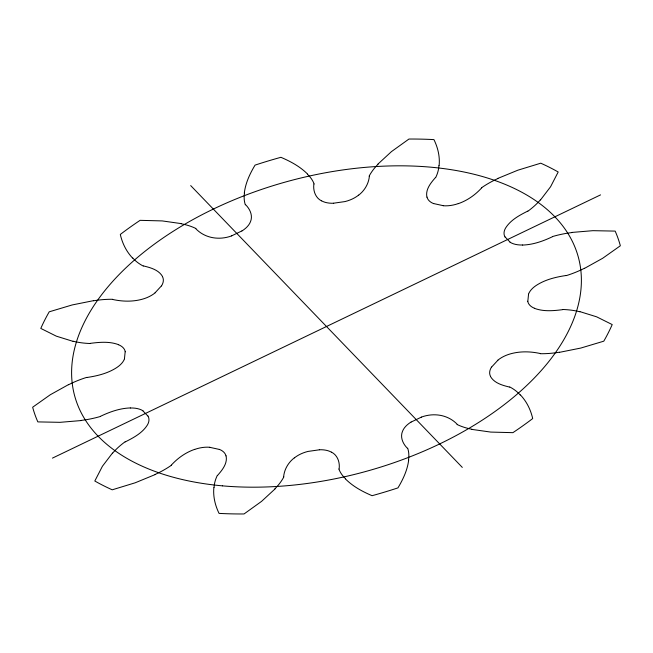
<?xml version="1.0" encoding="UTF-8"?>
<svg xmlns="http://www.w3.org/2000/svg" width="653" height="653" viewBox="0 0 653 653"><rect width="100%" height="100%" fill="white"/><g stroke="black" fill="none" stroke-linecap="round" stroke-linejoin="round"><path stroke-width="0.98" d="M313.889 184.015C312.926 190.439 315.35 197.761 321.431 200.822M339.111 468.985C340.074 462.561 337.65 455.239 331.569 452.178M213.866 487.538C212.976 496.427 215.155 505.422 219.057 513.389A304.739 175.224 -15.5 0 0 244.042 513.96L261.543 501.39L275.044 488.926M439.134 165.462C440.024 156.573 437.845 147.578 433.943 139.611A304.739 175.224 -15.5 0 0 408.958 139.04L391.457 151.61L377.956 164.074M244.287 193.247C245.455 183.15 249.87 173.747 255.054 165.119A304.739 175.224 -15.5 0 1 280.912 157.308C290.593 161.43 300.127 166.556 307.587 174.114M408.713 459.753C407.545 469.85 403.13 479.253 397.946 487.881A304.739 175.224 -15.5 0 1 372.088 495.692C362.407 491.57 352.873 486.444 345.413 478.886M283.614 476.902C284.259 469.393 288.373 462.414 294.323 457.859M369.386 176.098C368.741 183.607 364.627 190.586 358.677 195.141M124.445 358.758L125.172 351.771M528.555 294.242L527.828 301.229M161.397 285.924L155.096 292.781M491.603 367.076L497.904 360.219M435.437 177.6C430.784 182.881 425.242 189.607 426.931 197.149M217.563 475.4C222.216 470.119 227.758 463.393 226.069 455.851M112.504 453.035L102.415 466.258L94.816 481.008A304.739 175.224 -15.5 0 0 112.234 489.807L135.171 482.796L155.169 474.576M540.496 199.965L550.585 186.742L558.184 171.992A304.739 175.224 -15.5 0 0 540.766 163.193L517.829 170.204L497.831 178.424M171.257 465.181C177.665 458.153 185.672 452.464 194.7 449.354M481.743 187.819C475.335 194.847 467.328 200.536 458.3 203.646M241.863 230.95L231.668 235.839M411.137 422.05L421.332 417.161M527.804 211.074C519.47 215.27 510.581 219.971 505.52 228.142A22.586 12.987 -15.5 0 0 504.981 236.941M125.196 441.926C133.53 437.73 142.419 433.029 147.48 424.858A22.586 12.987 -15.5 0 0 148.019 416.059M68.475 384.633L50.305 394.739L32.65 407.227A304.739 175.224 -15.5 0 0 37.841 421.895L60.068 422.328L81.201 420.556M584.525 268.367L602.695 258.262L620.35 245.773A304.739 175.224 -15.5 0 0 615.159 231.105L592.932 230.672L571.799 232.444M52.444 458.12L600.556 194.88M100.497 416.304C109.859 411.839 119.923 408.256 130.388 407.937M552.503 236.696C543.141 241.161 533.077 244.744 522.612 245.063M566.233 275.484C555.752 277.035 545.1 279.606 536.146 285.492A22.586 12.987 -15.5 0 0 528.465 294.25M86.767 377.516C97.248 375.965 107.9 373.394 116.854 367.508A22.586 12.987 -15.5 0 0 124.535 358.75M93.591 300.649L72.205 304.943L49.22 311.816A304.739 175.224 -15.5 0 0 40.796 328.426L56.354 336.173L72.956 341.331M559.409 352.351L580.795 348.057L603.78 341.184A304.739 175.224 -15.5 0 0 612.204 324.574L596.646 316.827L580.044 311.669M90.302 343.356C99.664 342.156 109.614 341.25 118.626 344.702M562.698 309.644C553.336 310.844 543.386 311.75 534.374 308.298M333.659 203.189L345.004 201.573A22.749 13.076 -15.5 0 0 358.603 195.116M319.341 449.811L307.996 451.427A22.749 13.076 -15.5 0 0 294.397 457.884M443.191 205.671L433.723 203.581M209.809 447.329L219.277 449.419M540.423 353.559C530.644 351.379 520.294 351.11 510.589 353.82A22.586 12.987 -15.5 0 0 497.839 360.195M112.577 299.441C122.356 301.621 132.706 301.89 142.411 299.18A22.586 12.987 -15.5 0 0 155.161 292.805M181.11 223.595L162.238 220.918L140.093 220.339A304.739 175.224 -15.5 0 0 120.299 234.443C122.291 243.21 126.388 251.609 132.649 258.131M471.89 429.405L490.762 432.082L512.907 432.661A304.739 175.224 -15.5 0 0 532.701 418.557C530.709 409.79 526.612 401.391 520.351 394.869M143.391 265.902C150.443 267.632 158.736 269.803 162.564 276.586M509.609 387.098C502.557 385.368 494.264 383.197 490.436 376.414M510.107 242.149L505.055 236.908M142.893 410.851L147.945 416.092M457.288 424.385C451.745 418.475 443.771 415.128 435.706 414.835A22.586 12.987 -15.5 0 0 421.307 417.112M195.712 228.615C201.255 234.525 209.229 237.872 217.294 238.165A22.586 12.987 -15.5 0 0 231.693 235.888M190.692 185.591L462.308 467.409M245.544 204.683C250.001 208.984 253.111 215.776 250.426 221.84A22.749 13.076 -15.5 0 1 241.92 230.982M407.456 448.317C402.999 444.016 399.889 437.224 402.575 431.16A22.749 13.076 -15.5 0 1 411.08 422.018M552.454 236.566A69.855 40.168 -15.5 0 1 571.783 232.582M522.637 244.997A22.749 13.076 -15.5 0 1 510.026 242.206M540.309 199.932A69.855 40.168 -15.5 0 1 527.967 211.156M481.588 187.738A69.855 40.168 -15.5 0 1 497.921 178.53M458.275 203.589A22.749 13.076 -15.5 0 1 443.15 205.736M433.665 203.63A22.586 12.987 -15.5 0 1 427.013 197.133M438.914 165.495A69.855 40.168 -15.5 0 1 435.673 177.6M369.157 176.09A69.855 40.168 -15.5 0 1 378.128 164.123M333.634 203.246A22.586 12.987 -15.5 0 1 321.496 200.781M307.4 174.212A69.855 40.168 -15.5 0 1 314.126 183.942M245.299 204.748A69.855 40.168 -15.5 0 1 244.5 193.223M180.995 223.726A69.855 40.168 -15.5 0 1 195.892 228.485M143.203 266.032A69.855 40.168 -15.5 0 1 132.845 258.041M162.475 276.619A22.749 13.076 -15.5 0 1 161.487 285.932M93.583 300.78A69.855 40.168 -15.5 0 1 112.651 299.286M90.22 343.511A69.855 40.168 -15.5 0 1 73.079 341.201M118.56 344.751A22.749 13.076 -15.5 0 1 125.27 351.747M68.581 384.723A69.855 40.168 -15.5 0 1 86.718 377.377M100.546 416.434A69.855 40.168 -15.5 0 1 81.217 420.418M130.363 408.003A22.749 13.076 -15.5 0 1 142.974 410.794M112.691 453.068A69.855 40.168 -15.5 0 1 125.033 441.844M171.412 465.263A69.855 40.168 -15.5 0 1 155.079 474.47M194.725 449.411A22.749 13.076 -15.5 0 1 209.85 447.264M219.335 449.37A22.586 12.987 -15.5 0 1 225.987 455.867M214.086 487.505A69.855 40.168 -15.5 0 1 217.327 475.4M283.843 476.91A69.855 40.168 -15.5 0 1 274.872 488.877M319.366 449.754A22.586 12.987 -15.5 0 1 331.504 452.219M345.6 478.788A69.855 40.168 -15.5 0 1 338.874 469.058M407.701 448.252A69.855 40.168 -15.5 0 1 408.5 459.777M472.005 429.274A69.855 40.168 -15.5 0 1 457.108 424.515M509.797 386.968A69.855 40.168 -15.5 0 1 520.155 394.959M490.525 376.381A22.749 13.076 -15.5 0 1 491.513 367.068M559.417 352.22A69.855 40.168 -15.5 0 1 540.349 353.714M562.78 309.489A69.855 40.168 -15.5 0 1 579.921 311.799M534.44 308.249A22.749 13.076 -15.5 0 1 527.73 301.253M584.419 268.277A69.855 40.168 -15.5 0 1 566.282 275.623M222.444 485.848A261.208 150.19 -15.5 0 0 580.035 264.767A261.208 150.19 -15.5 0 0 177.02 228.893A261.208 150.19 -15.5 0 0 222.444 485.848"/></g></svg>
